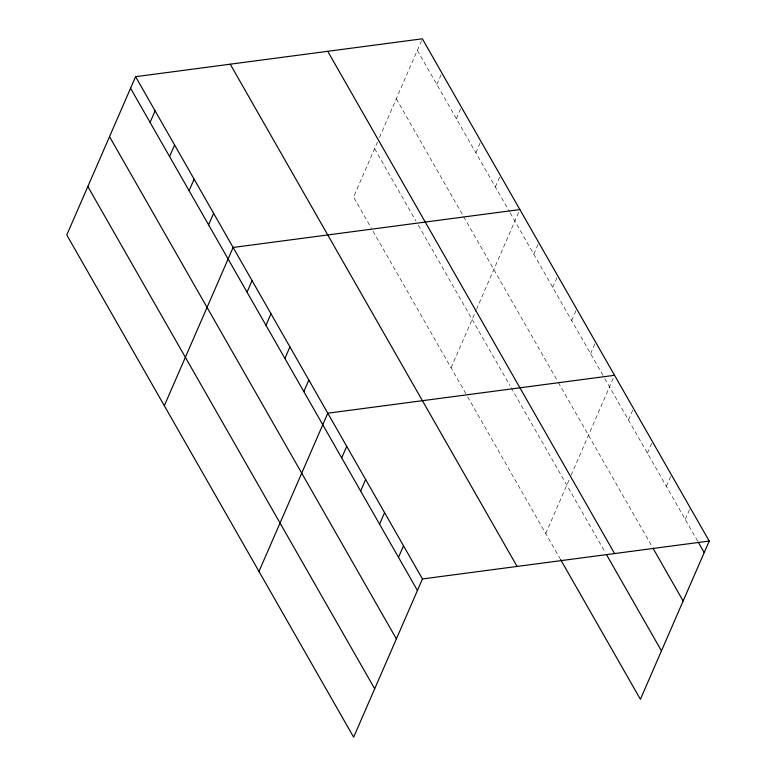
<?xml version="1.0" encoding="UTF-8"?>
<svg xmlns="http://www.w3.org/2000/svg" width="776" height="776" viewBox="0 0 776 776"><rect width="100%" height="100%" fill="white"/><g stroke="black" fill="none" stroke-linecap="round" stroke-linejoin="round"><path stroke-width="0.58" stroke-dasharray="3.88 2.91" d="M377.495 141.989L353.546 197.055L371.287 228.105M379.425 137.556L422.357 38.8M436.849 84.497L441.864 72.954M456.356 118.641L461.371 107.107M475.863 152.794L480.877 141.261M495.369 186.948L500.384 175.415M451.079 367.824L475.989 310.536M476.474 309.43L519.891 209.559M533.81 254.247L538.825 242.713M552.745 287.401L557.76 275.858M571.669 320.546L576.694 309.003M590.604 353.691L595.619 342.158M545.741 533.558L569.206 479.597M571.136 475.164L614.553 375.303M628.473 419.991L633.488 408.448M647.407 453.135L652.422 441.602M666.332 486.29L671.356 474.747M685.266 519.435L690.281 507.892M417.342 50.343L509.551 211.79M510.142 212.828L604.213 377.524M604.805 378.552L697.692 541.192M396.293 98.756L557.721 381.394M558.313 382.432L652.383 547.138M374.604 148.643L415.975 221.082M418.342 225.224L509.997 385.701M511.18 387.767L604.659 551.435M373.052 231.209L467.055 395.789M467.647 396.827L559.942 558.419"/><path stroke-width="1.16" d="M135.596 76.698L66.784 234.953L353.643 737.2L422.454 578.945L135.596 76.698L422.357 38.8L709.215 541.047L640.404 699.302L560.534 559.457M150.078 122.395L155.103 110.852M169.585 156.548L174.61 145.005M189.092 190.692L194.116 179.159M208.599 224.846L213.623 213.313M164.318 405.722L233.12 247.466L519.891 209.559M247.04 292.154L252.055 280.611M265.974 325.299L270.989 313.756M284.908 358.444L289.923 346.911M303.833 391.599L308.858 380.056M258.98 571.456L327.792 413.201L614.553 375.303M341.702 457.889L346.717 446.355M360.636 491.043L365.651 479.5M379.571 524.188L384.586 512.645M398.505 557.333L403.52 545.8M422.454 578.945L709.215 541.047M698.284 542.23L704.201 552.58M652.975 548.166L683.152 601.002M327.724 51.303L614.582 553.55M606.434 554.549L661.462 650.88M230.23 64.195L517.088 566.441M130.572 88.241L417.43 590.487M109.523 136.654L396.381 638.9M87.834 186.541L374.692 688.787"/></g></svg>
